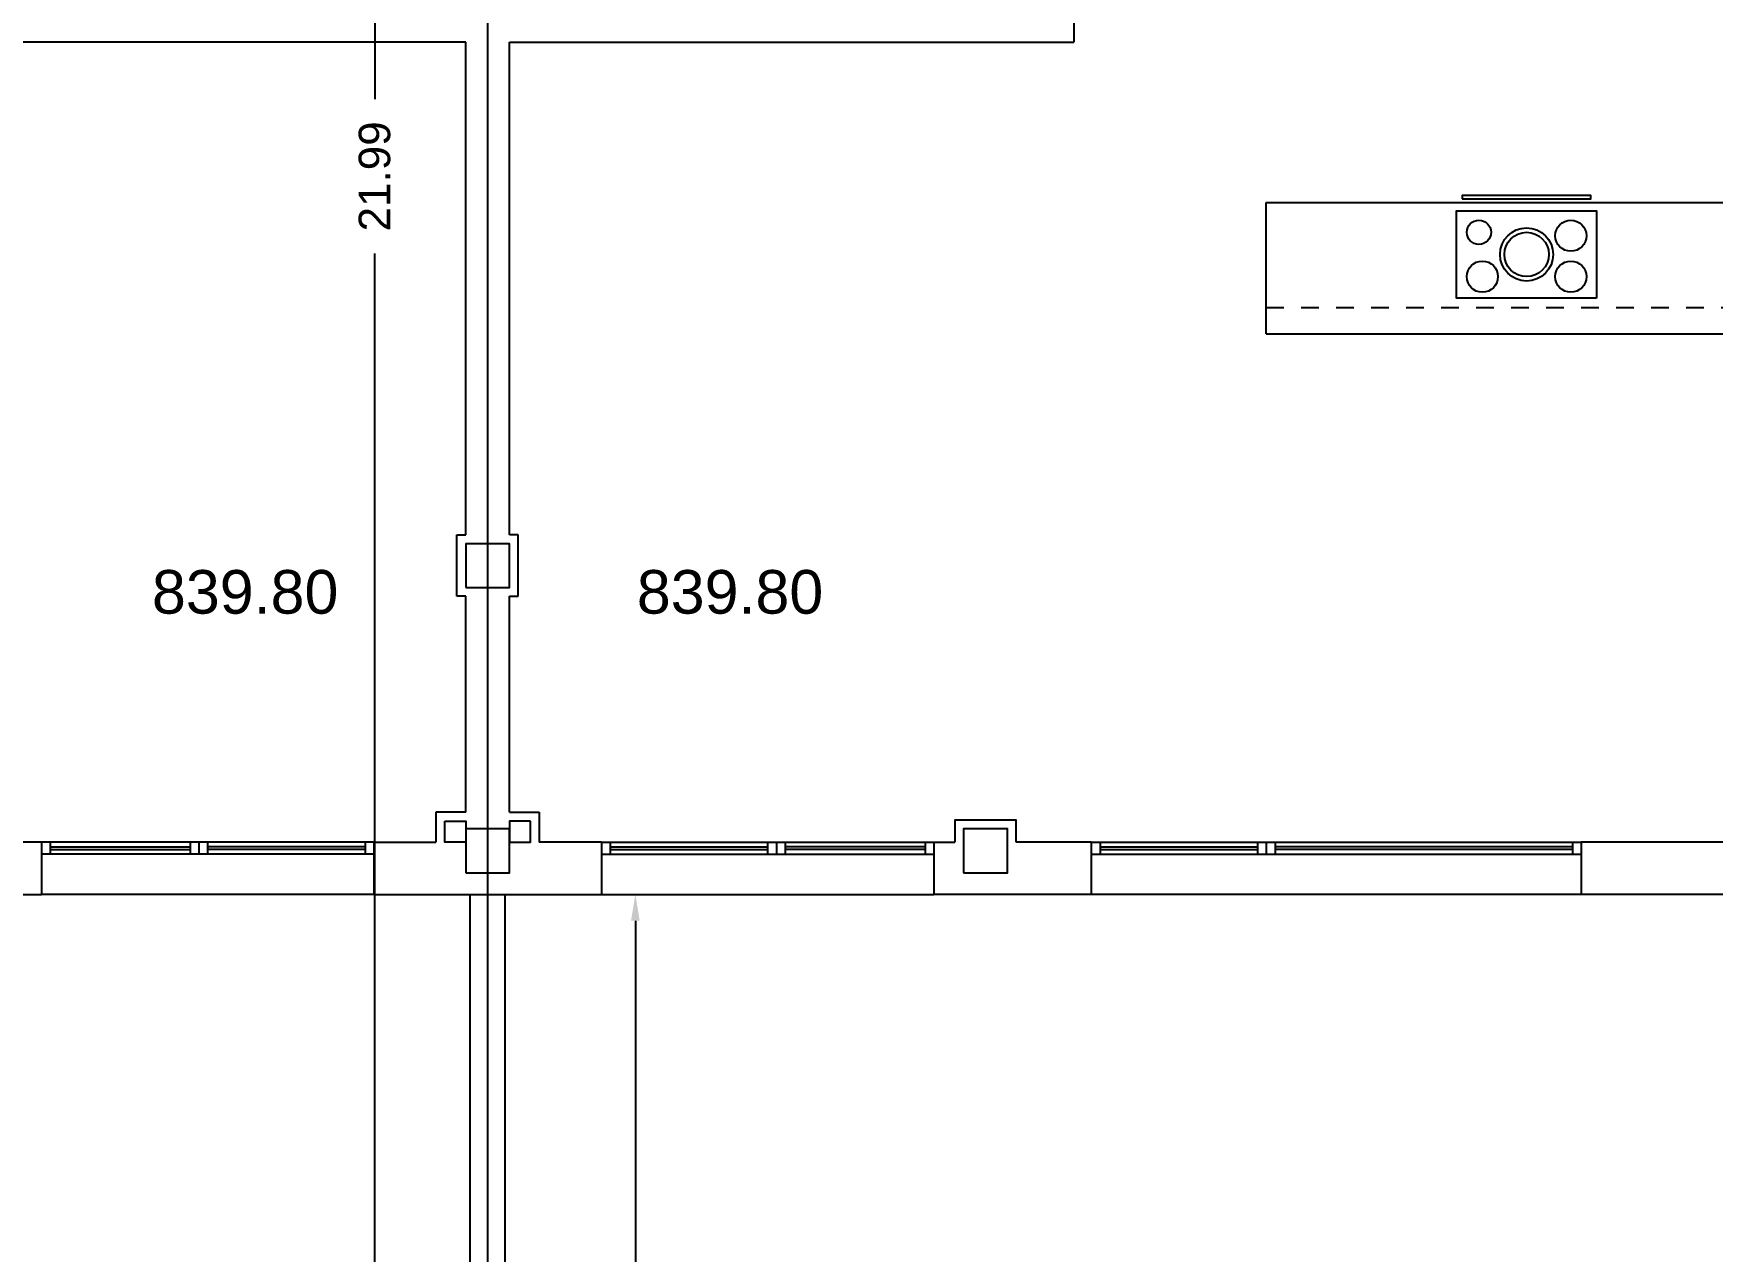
# Model space of a CAD drawing. Header units: millimetres. Extents: x 441061 to 442903, y 4515148 to 4515613.
# Drawn here: x 442568.26 to 442577.86, y 4515529.51 to 4515536.47 of the extents above; entities that cross this region are included whole.
import ezdxf
from ezdxf.enums import TextEntityAlignment as Align

# ---------------------------------------------------------------- set-up
doc = ezdxf.new("R2010")
doc.units = ezdxf.units.MM
doc.linetypes.add('PUNTOS2', pattern=[0.125, 0, -0.125])
doc.linetypes.add('RAYITAS', pattern=[0.375, 0.25, -0.125])
for name, color, linetype in [('01_cotas', 254, 'Continuous'), ('01_ejes', 10, 'Continuous'), ('01_mono BAJA', 2, 'Continuous'), ('01_proyección', 4, 'RAYITAS'), ('01_textos', 7, 'Continuous')]:
    doc.layers.add(name, color=color, linetype=linetype)
doc.styles.add('Estilo1', font='swissel.ttf')
doc.styles.add('NIEVES2', font='sanss___.ttf')
doc.styles.add('ROMANS', font='romans')
doc.dimstyles.new('DECIMAL-50', dxfattribs={"dimtxt": 0.08, "dimasz": 0.15, "dimexe": 0.09, "dimexo": 0, "dimgap": 0.09, "dimtad": 0, "dimzin": 0, "dimdsep": 46, "dimtxsty": 'ROMANS', "dimcen": 0.09, "dimclrt": 6, "dimadec": 0, "dimazin": 0, "dimtfac": 1.38, "dimtix": 1, "dimtofl": 0, "dimtmove": 2, "dimatfit": 3, "dimldrblk": 'OBLIQUE', "dimfxl": 1, "dimtolj": 1, "dimtzin": 0, "dimarcsym": 0})

# ---------------------------------------------------------------- blocks, each defined once
blk = doc.blocks.new('A$C6A825EFA')
at = {"layer": '01_mono BAJA', "color": 254}
for p, q in [((11.2, 8.41, 0), (11.2, 7.87, 0)), ((7.725, 7.87, 0), (4.5, 7.87, 0)), ((7.725, 5.055, 0), (7.725, 7.87, 0)), ((7.975, 5.055, 0), (7.975, 7.87, 0)), ((7.975, 7.87, 0), (11.2, 7.87, 0)), ((12.3, 6.955, 0), (15.4, 6.955, 0)), ((12.3, 6.205, 0), (12.3, 6.955, 0)), ((12.3, 6.205, 0), (15.4, 6.205, 0)), ((7.675, 4.705, 0), (7.675, 5.055, 0)), ((7.675, 5.055, 0), (7.725, 5.055, 0)), ((8.025, 5.055, 0), (7.975, 5.055, 0)), ((8.025, 4.705, 0), (8.025, 5.055, 0)), ((7.725, 4.705, 0), (7.675, 4.705, 0)), ((7.725, 3.47, 0), (7.725, 4.705, 0)), ((7.975, 3.47, 0), (7.975, 4.705, 0)), ((7.975, 4.705, 0), (8.025, 4.705, 0)), ((7.725, 3.47, 0), (7.555, 3.47, 0)), ((7.555, 3.47, 0), (7.555, 3.3, 0)), ((7.975, 3.47, 0), (8.145, 3.47, 0)), ((8.145, 3.47, 0), (8.145, 3.3, 0)), ((5.3, 3.3, 0), (5.1798, 3.3, 0)), ((7.2, 3.3, 0), (5.3, 3.3, 0)), ((5.3, 3.3, 0), (5.3, 3, 0)), ((5.35, 3.3, 0), (5.35, 3.23, 0)), ((5.35, 3.272, 0), (6.15, 3.272, 0)), ((6.15, 3.3, 0), (6.15, 3.23, 0)), ((6.2, 3.3, 0), (6.2, 3.23, 0)), ((6.25, 3.3, 0), (6.25, 3.23, 0)), ((7.15, 3.272, 0), (6.25, 3.272, 0)), ((7.15, 3.3, 0), (7.15, 3.23, 0)), ((7.2, 3.3, 0), (7.555, 3.3, 0)), ((7.2, 3.3, 0), (7.2, 3, 0)), ((8.5, 3.3, 0), (8.145, 3.3, 0)), ((8.5, 3.3, 0), (10.4, 3.3, 0)), ((8.5, 3.3, 0), (8.5, 3, 0)), ((8.55, 3.3, 0), (8.55, 3.23, 0)), ((8.55, 3.272, 0), (9.45, 3.272, 0)), ((9.45, 3.3, 0), (9.45, 3.23, 0)), ((9.5, 3.3, 0), (9.5, 3.23, 0)), ((9.55, 3.3, 0), (9.55, 3.23, 0)), ((10.35, 3.272, 0), (9.55, 3.272, 0)), ((10.35, 3.3, 0), (10.35, 3.23, 0)), ((10.4, 3.3, 0), (10.4, 3, 0)), ((10.4, 3.3, 0), (10.5202, 3.3, 0)), ((11.3, 3.2999, 0), (10.8702, 3.2999, 0)), ((11.3, 3.2999, 0), (14.1, 3.3, 0)), ((11.3, 3.2999, 0), (11.3, 3, 0)), ((11.3504, 3.3, 0), (11.3504, 3.23, 0)), ((11.3504, 3.272, 0), (12.25, 3.272, 0)), ((12.25, 3.3, 0), (12.25, 3.23, 0)), ((12.3, 3.3, 0), (12.3, 3.23, 0)), ((12.35, 3.3, 0), (12.35, 3.23, 0)), ((14.05, 3.272, 0), (12.35, 3.272, 0)), ((14.05, 3.3, 0), (14.05, 3.23, 0)), ((15.105, 3.3, 0), (14.1, 3.3, 0)), ((14.1, 3.3, 0), (14.1, 3, 0)), ((7.2, 3.23, 0), (5.3, 3.23, 0)), ((5.35, 3.258, 0), (6.15, 3.258, 0)), ((7.15, 3.258, 0), (6.25, 3.258, 0)), ((8.5, 3.23, 0), (10.4, 3.23, 0)), ((8.55, 3.258, 0), (9.45, 3.258, 0)), ((10.35, 3.258, 0), (9.55, 3.258, 0)), ((11.3, 3.23, 0), (14.1, 3.23, 0)), ((11.3504, 3.258, 0), (12.25, 3.258, 0)), ((14.05, 3.258, 0), (12.35, 3.258, 0)), ((4.4, 3, 0), (5.3, 3, 0)), ((7.2, 3, 0), (5.3, 3, 0)), ((7.2, 3, 0), (8.5, 3, 0)), ((7.75, 0, 0), (7.75, 3, 0)), ((7.95, 0, 0), (7.95, 3, 0)), ((8.5, 3, 0), (10.4, 3, 0)), ((11.3, 3, 0), (10.4, 3, 0)), ((14.1, 3, 0), (11.3, 3, 0)), ((15.7, 3, 0), (14.1, 3, 0))]:
    blk.add_line(p, q, dxfattribs=at)
at = {"layer": '01_mono BAJA', "color": 254, "elevation": 0}
for points in [[(14.1875, 6.4077), (13.3875, 6.4078), (13.3875, 6.9078), (14.1875, 6.9077)], [(13.4201, 6.9749), (14.155, 6.9749), (14.155, 6.9949), (13.4201, 6.9949)], [(7.605, 3.42), (7.725, 3.42), (7.725, 3.3), (7.605, 3.3)], [(8.095, 3.42), (7.975, 3.42), (7.975, 3.3), (8.095, 3.3)]]:
    blk.add_lwpolyline(points, close=True, dxfattribs=at)
at = {"layer": '01_mono BAJA', "color": 254}
for points in [[(7.725, 4.755), (7.975, 4.755), (7.975, 5.005), (7.725, 5.005), (7.725, 4.755)], [(7.725, 3.125), (7.975, 3.125), (7.975, 3.375), (7.725, 3.375), (7.725, 3.125)], [(10.5702, 3.125), (10.8202, 3.125), (10.8202, 3.375), (10.5702, 3.375), (10.5702, 3.125)]]:
    blk.add_lwpolyline(points, close=True, dxfattribs=at)
blk.add_lwpolyline([(10.8702, 3.2999), (10.8702, 3.425), (10.5202, 3.425), (10.5202, 3.3)], dxfattribs=at)
for centre, radius in [((13.5149, 6.7846, 0), 0.0693), ((14.0403, 6.7648, 0), 0.089), ((13.7875, 6.6578, 0), 0.1518), ((13.7875, 6.6578, 0), 0.1268), ((13.5347, 6.5309, 0), 0.089), ((14.0403, 6.5309, 0), 0.089)]:
    blk.add_circle(centre, radius, dxfattribs=at)
at = {"layer": '01_proyección', "color": 120, "ltscale": 0.25}
blk.add_line((12.3, 6.355, 0), (15.4, 6.355, 0), dxfattribs=at)
blk = doc.blocks.new('*D212')
at = {"layer": '01_cotas', "color": 0, "linetype": 'PUNTOS2', "lineweight": -2, "transparency": 16777216}
for p, q in [((442570.8583, 4515546.6534), (442570.123, 4515546.6534)), ((442570.8583, 4515524.6601), (442570.123, 4515524.6601))]:
    blk.add_line(p, q, dxfattribs=at)
at = {"layer": '01_cotas', "color": 0, "lineweight": -2, "transparency": 16777216}
for p, q in [((442570.213, 4515546.5034), (442570.213, 4515536.0979)), ((442570.213, 4515524.8101), (442570.213, 4515535.2157))]:
    blk.add_line(p, q, dxfattribs=at)
at = {"layer": '01_cotas', "color": 0, "transparency": 16777216}
for points in [[(442570.188, 4515546.5034), (442570.238, 4515546.5034), (442570.213, 4515546.6534)], [(442570.188, 4515524.8101), (442570.238, 4515524.8101), (442570.213, 4515524.6601)]]:
    blk.add_solid(points, dxfattribs=at)
at = {"layer": '01_cotas', "color": 7, "transparency": 16777216, "insert": (442570.213, 4515535.6568), "char_height": 0.18, "attachment_point": 5, "rotation": 90, "style": 'Estilo1'}
blk.add_mtext('\\A1;21.99', dxfattribs=at)
blk = doc.blocks.new('*D213')
at = {"layer": '01_cotas', "color": 0, "linetype": 'PUNTOS2', "lineweight": -2, "transparency": 16777216}
for p, q in [((442570.8583, 4515531.5528), (442571.7927, 4515531.5528)), ((442570.8634, 4515524.6601), (442571.7927, 4515524.6601))]:
    blk.add_line(p, q, dxfattribs=at)
at = {"layer": '01_cotas', "color": 0, "lineweight": -2, "transparency": 16777216}
for p, q in [((442571.7027, 4515531.4028), (442571.7027, 4515528.4667)), ((442571.7027, 4515524.8101), (442571.7027, 4515527.7462))]:
    blk.add_line(p, q, dxfattribs=at)
at = {"layer": '01_cotas', "color": 0, "transparency": 16777216}
for points in [[(442571.6777, 4515531.4028), (442571.7277, 4515531.4028), (442571.7027, 4515531.5528)], [(442571.6777, 4515524.8101), (442571.7277, 4515524.8101), (442571.7027, 4515524.6601)]]:
    blk.add_solid(points, dxfattribs=at)
at = {"layer": '01_cotas', "color": 7, "transparency": 16777216, "insert": (442571.7027, 4515528.1065), "char_height": 0.18, "attachment_point": 5, "rotation": 90, "style": 'Estilo1'}
blk.add_mtext('\\A1;6.89', dxfattribs=at)

msp = doc.modelspace()

# ---------------------------------------------------------------- linework, layer by layer
at = {"layer": '01_ejes'}
msp.add_line((442570.8583, 4515546.6533, -839.271), (442570.8583, 4515524.6601, -839.271), dxfattribs=at)

# ---------------------------------------------------------------- block references
at = {"layer": '01_mono BAJA', "rotation": 359.9999999928734}
msp.add_blockref('A$C6A825EFA', (442563.0083, 4515528.5528, -839.271), dxfattribs=at)

# ---------------------------------------------------------------- texts
at = {"layer": '01_textos', "color": 5, "ltscale": 0.01, "style": 'NIEVES2'}
for p in [(442569.4728, 4515533.1579, -839.271), (442572.2437, 4515533.1579, -839.271)]:
    msp.add_text('839.80', height=0.24938, dxfattribs=at).set_placement(p, align=Align.CENTER)

# ---------------------------------------------------------------- dimensions: what is measured, and where the dimension line sits
at = {"layer": '01_cotas', "color": 251}
for base, p1, p2, picture, middle in [((442570.213, 4515524.6601), (442570.8583, 4515546.6534), (442570.8583, 4515524.6601, -839.271), '*D212', (442570.213, 4515535.6568)), ((442571.7027, 4515524.6601), (442570.8583, 4515531.5528, -839.271), (442570.8634, 4515524.6601, -839.271), '*D213', (442571.7027, 4515528.1065))]:
    dim = msp.add_linear_dim(base=base, p1=p1, p2=p2, angle=90, dimstyle='DECIMAL-50', override={"dimtxt": 0.18, "dimtxsty": 'Estilo1', "dimsah": 1, "dimclrt": 7, "dimfxl": 0.09, "dimarcsym": 2}, dxfattribs=at)
    dim.commit()
    dim.dimension.update_dxf_attribs({"geometry": picture, "text_midpoint": middle})

doc.saveas('drawing.dxf')
